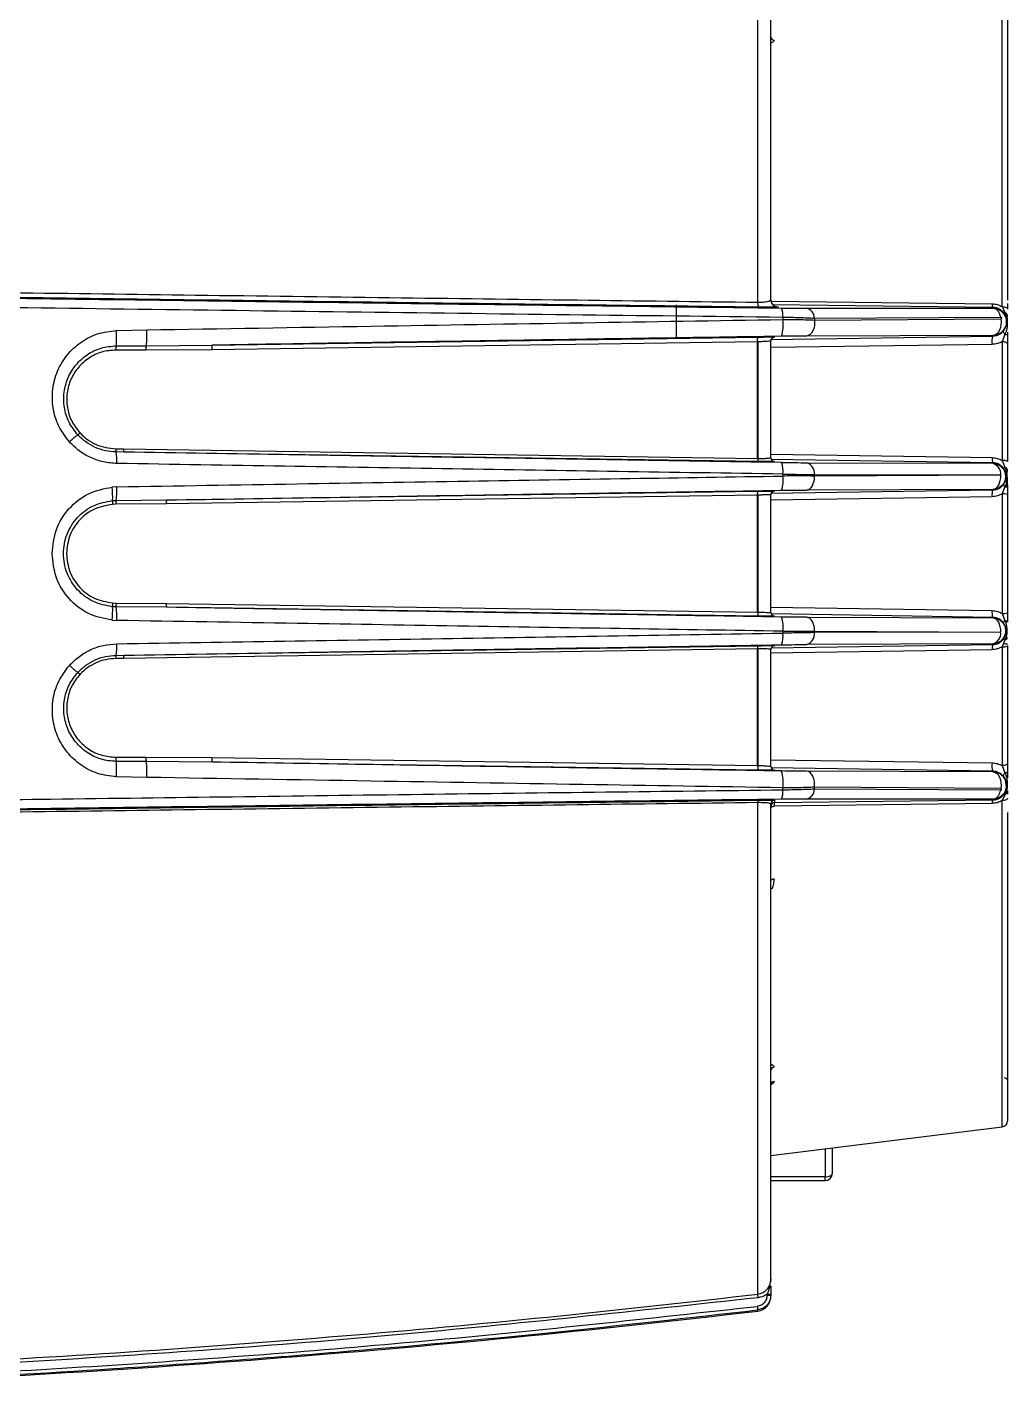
# Model space of a CAD drawing. Extents: x 7 to 135, y 1 to 99.
# Drawn here: x 101.53 to 105.5, y 41.89 to 47.42 of the extents above; entities that cross this region are included whole.
import ezdxf

# ---------------------------------------------------------------- set-up
doc = ezdxf.new("R2010")
doc.units = 0
doc.header["$MEASUREMENT"] = 0
doc.layers.add('OBJECT', color=7, linetype='CONTINUOUS')

msp = doc.modelspace()

# ---------------------------------------------------------------- linework, layer by layer
at = {"layer": 'OBJECT'}
for p, q in [((104.4901, 46.3085), (104.4901, 48.2902)), ((105.4812, 46.2908), (105.4812, 47.6032)), ((104.1614, 46.1622), (104.1614, 46.2982)), ((104.5443, 46.3132), (105.4404, 46.302)), ((105.4431, 46.2878), (104.5516, 46.2986)), ((104.5727, 46.2892), (104.5727, 46.2891)), ((104.6878, 46.2844), (105.4431, 46.2849)), ((105.4431, 46.2849), (105.4431, 46.2878)), ((105.4812, 46.2908), (105.4922, 46.2666)), ((105.5031, 46.3034), (105.5031, 46.2801)), ((104.5923, 46.2483), (104.5923, 46.2387)), ((104.7201, 46.2443), (105.4754, 46.2479)), ((104.7201, 46.2443), (104.7201, 46.2364)), ((104.7201, 46.2364), (105.4752, 46.2413)), ((101.8906, 46.1938), (102.0134, 46.1966)), ((102.2792, 46.1345), (104.4918, 46.1674)), ((104.5419, 46.1581), (105.4431, 46.1717)), ((104.5579, 46.1672), (104.5579, 46.1667)), ((105.4431, 46.1734), (104.688, 46.1716)), ((105.4431, 46.1734), (105.4431, 46.1717)), ((105.4922, 46.1776), (105.4812, 46.1489)), ((105.5031, 46.1868), (105.5031, 46.1785)), ((102.0103, 46.1145), (101.889, 46.1149)), ((101.8902, 46.1322), (102.0118, 46.1325)), ((102.2774, 46.1159), (102.0103, 46.1145)), ((102.0118, 46.1325), (102.2792, 46.1345)), ((104.4899, 46.1482), (102.2774, 46.1159)), ((104.4898, 46.1524), (104.4899, 46.1482)), ((104.4899, 45.6761), (104.4899, 46.1482)), ((104.4903, 46.1481), (104.4901, 46.1524)), ((104.4903, 46.1481), (104.4903, 45.6761)), ((105.4405, 46.1377), (104.5431, 46.1247)), ((105.4812, 46.1489), (105.4812, 45.6673)), ((101.8877, 45.7152), (101.9198, 45.7147)), ((101.9216, 45.7016), (101.8895, 45.7021)), ((101.9198, 45.7147), (104.4899, 45.6761)), ((104.4918, 45.663), (101.9216, 45.7016)), ((104.5431, 45.6929), (105.4404, 45.6791)), ((105.443, 45.6582), (104.5447, 45.672)), ((104.5579, 45.6636), (104.5579, 45.6632)), ((104.688, 45.6583), (105.443, 45.6559)), ((105.443, 45.6559), (105.443, 45.6582)), ((105.4812, 45.6673), (105.4922, 45.6397)), ((105.5031, 45.6187), (105.5031, 45.6281)), ((101.8919, 45.5607), (101.8732, 45.5597)), ((104.5923, 45.6121), (104.5923, 45.6044)), ((104.7201, 45.6044), (104.7201, 45.61)), ((104.7201, 45.61), (105.4751, 45.6086)), ((105.4751, 45.6078), (104.7201, 45.6044)), ((105.4922, 45.5616), (105.4812, 45.5325)), ((101.8751, 45.505), (101.8901, 45.5056)), ((101.8901, 45.5056), (102.0949, 45.5074)), ((104.4899, 45.5272), (102.0931, 45.4915)), ((102.0949, 45.5074), (104.4918, 45.5433)), ((104.4899, 45.5283), (104.4899, 45.5272)), ((104.4899, 45.0528), (104.4899, 45.5272)), ((104.4903, 45.5272), (104.4902, 45.5283)), ((104.4903, 45.5272), (104.4903, 45.0528)), ((104.5416, 45.5344), (105.443, 45.5482)), ((105.4404, 45.5208), (104.5431, 45.5073)), ((104.5579, 45.5432), (104.5579, 45.5427)), ((105.443, 45.5502), (104.688, 45.5478)), ((105.443, 45.5482), (105.443, 45.5502)), ((105.4812, 45.5325), (105.4812, 45.0475)), ((105.5036, 45.5297), (105.5031, 45.5297)), ((101.8885, 45.4901), (101.8746, 45.4896)), ((102.0931, 45.4915), (101.8885, 45.4901)), ((101.8746, 45.0904), (101.8885, 45.0899)), ((101.8901, 45.0744), (101.8751, 45.075)), ((101.8885, 45.0899), (102.0931, 45.0885)), ((102.0949, 45.0726), (101.8901, 45.0744)), ((102.0931, 45.0885), (104.4899, 45.0528)), ((104.4918, 45.0367), (102.0949, 45.0726)), ((104.5431, 45.0727), (105.4404, 45.0592)), ((101.8732, 45.0203), (101.8919, 45.0193)), ((104.4899, 45.0528), (104.4899, 45.0517)), ((104.4902, 45.0517), (104.4903, 45.0528)), ((105.443, 45.0318), (104.5437, 45.0455)), ((104.5579, 45.0373), (104.5579, 45.0368)), ((104.688, 45.0322), (105.443, 45.0298)), ((105.443, 45.0298), (105.443, 45.0318)), ((105.4812, 45.0475), (105.4922, 45.0184)), ((105.5031, 45.0502), (105.5036, 45.0503)), ((104.5923, 44.9756), (104.5923, 44.9679)), ((104.7201, 44.9756), (104.7201, 44.97)), ((104.7201, 44.9756), (105.4751, 44.9722)), ((105.4751, 44.9714), (104.7201, 44.97)), ((104.4899, 44.9039), (101.9198, 44.8652)), ((101.9216, 44.8784), (104.4918, 44.917)), ((104.4899, 44.4318), (104.4899, 44.9039)), ((104.4903, 44.9039), (104.4903, 44.4318)), ((105.4404, 44.9009), (104.5431, 44.8871)), ((104.5447, 44.908), (105.443, 44.9218)), ((104.5579, 44.9168), (104.5579, 44.9164)), ((105.443, 44.9241), (104.688, 44.9217)), ((105.443, 44.9218), (105.443, 44.9241)), ((105.4922, 44.9403), (105.4812, 44.9127)), ((105.4812, 44.9127), (105.4812, 44.4311)), ((101.9198, 44.8652), (101.8877, 44.8648)), ((101.8895, 44.8779), (101.9216, 44.8784)), ((101.889, 44.4651), (102.0103, 44.4655)), ((102.0103, 44.4655), (102.2774, 44.4641)), ((102.2774, 44.4641), (104.4899, 44.4318)), ((104.5431, 44.4553), (105.4405, 44.4423)), ((102.0118, 44.4475), (101.8902, 44.4478)), ((102.2792, 44.4455), (102.0118, 44.4475)), ((104.4918, 44.4126), (102.2792, 44.4455)), ((104.4899, 44.4318), (104.4898, 44.4276)), ((104.4901, 44.4276), (104.4903, 44.4318)), ((105.4431, 44.4083), (104.5437, 44.4219)), ((104.5579, 44.4133), (104.5579, 44.4128)), ((105.4431, 44.4066), (104.688, 44.4084)), ((105.4431, 44.4083), (105.4431, 44.4066)), ((105.4812, 44.4311), (105.4922, 44.4024)), ((105.5031, 44.4015), (105.5031, 44.3814)), ((102.0134, 44.3834), (101.8906, 44.3862)), ((104.5923, 44.3317), (104.5923, 44.3413)), ((104.7201, 44.3357), (104.7201, 44.3436)), ((105.4752, 44.3387), (104.7201, 44.3436)), ((104.5579, 44.2815), (105.4431, 44.2922)), ((104.5579, 44.2908), (104.5579, 44.2815)), ((105.4431, 44.2951), (104.6878, 44.2956)), ((105.4752, 44.332), (104.7201, 44.3357)), ((105.4431, 44.2922), (105.4431, 44.2951)), ((105.4431, 44.2951), (105.4431, 44.2951)), ((105.4922, 44.3134), (105.4812, 44.2892)), ((105.4812, 42.9673), (105.4812, 44.2892)), ((105.5031, 44.3296), (105.5031, 44.3162)), ((104.4901, 42.2898), (104.4901, 44.2812)), ((105.4405, 44.278), (104.5563, 44.2669)), ((105.5031, 43.0959), (105.5036, 43.0959)), ((104.5431, 42.8521), (105.4812, 42.9673)), ((104.7631, 42.8791), (104.7631, 42.7649)), ((104.7931, 42.7799), (104.7931, 42.8828)), ((104.7631, 42.7649), (104.5431, 42.7649)), ((104.5431, 42.7499), (104.7631, 42.7499)), ((104.7631, 42.7499), (104.7631, 42.7649)), ((104.5417, 42.3368), (104.5431, 42.3497)), ((104.5434, 42.3503), (104.5422, 42.3391)), ((104.5282, 42.2852), (104.5282, 42.29)), ((104.5431, 42.2903), (104.5431, 42.2856)), ((104.4901, 42.2212), (104.4901, 42.2259))]:
    msp.add_line(p, q, dxfattribs=at)
at = {"layer": 'OBJECT', "flags": 128}
for points in [[(105.4812, 46.2908), (105.4856, 46.2903), (105.4898, 46.2896), (105.4936, 46.2885), (105.4969, 46.2872), (105.4995, 46.2856), (105.5015, 46.2839), (105.5027, 46.282), (105.5031, 46.2801)], [(104.7201, 46.2364), (104.7211, 46.2248), (104.7204, 46.2132), (104.718, 46.2021), (104.7141, 46.1921), (104.7089, 46.1837), (104.7026, 46.1773), (104.6955, 46.1732), (104.688, 46.1716)], [(105.4752, 46.2413), (105.4766, 46.2295), (105.4763, 46.2174), (105.4741, 46.2058), (105.4702, 46.1952), (105.4649, 46.1863), (105.4583, 46.1795), (105.4509, 46.1751), (105.4431, 46.1734)], [(105.4922, 46.1776), (105.4903, 46.18), (105.4888, 46.1823), (105.4876, 46.1844), (105.4867, 46.1865), (105.4862, 46.1883), (105.4861, 46.19), (105.4863, 46.1914), (105.4868, 46.1925)], [(105.5031, 46.1397), (105.5027, 46.1414), (105.5015, 46.143), (105.4995, 46.1445), (105.4969, 46.1458), (105.4936, 46.147), (105.4898, 46.1479), (105.4856, 46.1485), (105.4812, 46.1489)], [(104.688, 45.5478), (104.6947, 45.5491), (104.701, 45.5525), (104.7068, 45.5579), (104.7118, 45.5651), (104.7157, 45.5737), (104.7185, 45.5833), (104.72, 45.5937), (104.7201, 45.6044)], [(105.443, 45.5502), (105.4498, 45.5516), (105.4562, 45.5551), (105.462, 45.5606), (105.467, 45.5679), (105.471, 45.5767), (105.4737, 45.5865), (105.4751, 45.5971), (105.4751, 45.6078)], [(105.4922, 45.5616), (105.4946, 45.5622), (105.4967, 45.5629), (105.4986, 45.5636), (105.5002, 45.5644), (105.5015, 45.5653), (105.5024, 45.5662), (105.503, 45.5672), (105.5031, 45.5681)], [(104.7201, 44.9756), (104.72, 44.9863), (104.7185, 44.9967), (104.7157, 45.0063), (104.7118, 45.0149), (104.7068, 45.0221), (104.701, 45.0275), (104.6947, 45.0309), (104.688, 45.0322)], [(105.4751, 44.9722), (105.4751, 44.9829), (105.4737, 44.9935), (105.471, 45.0033), (105.467, 45.0121), (105.462, 45.0194), (105.4562, 45.0249), (105.4498, 45.0284), (105.443, 45.0298)], [(105.5031, 45.0119), (105.503, 45.0128), (105.5024, 45.0138), (105.5015, 45.0147), (105.5002, 45.0156), (105.4986, 45.0164), (105.4967, 45.0171), (105.4946, 45.0178), (105.4922, 45.0184)], [(104.7201, 44.3436), (104.7211, 44.3552), (104.7204, 44.3668), (104.718, 44.3779), (104.7141, 44.3879), (104.7089, 44.3963), (104.7026, 44.4027), (104.6955, 44.4068), (104.688, 44.4084)], [(105.4431, 44.4066), (105.4509, 44.4049), (105.4583, 44.4005), (105.4649, 44.3937), (105.4702, 44.3848), (105.4741, 44.3742), (105.4763, 44.3626), (105.4766, 44.3505), (105.4752, 44.3387)], [(105.5031, 44.4403), (105.5027, 44.4386), (105.5015, 44.437), (105.4995, 44.4355), (105.4969, 44.4342), (105.4936, 44.433), (105.4898, 44.4321), (105.4856, 44.4315), (105.4812, 44.4311)], [(105.4922, 44.4024), (105.4903, 44.4), (105.4888, 44.3977), (105.4876, 44.3956), (105.4867, 44.3935), (105.4862, 44.3917), (105.4861, 44.39), (105.4863, 44.3886), (105.4868, 44.3875)], [(105.5031, 44.2999), (105.5027, 44.298), (105.5015, 44.2961), (105.4995, 44.2944), (105.4969, 44.2928), (105.4936, 44.2915), (105.4898, 44.2904), (105.4856, 44.2897), (105.4812, 44.2892)], [(104.5431, 44.2607), (104.5434, 44.2618), (104.5441, 44.2629), (104.5453, 44.2639), (104.5469, 44.2648), (104.5489, 44.2656), (104.5512, 44.2662), (104.5537, 44.2667), (104.5563, 44.2669)], [(104.5431, 43.9642), (104.5434, 43.9657), (104.5441, 43.9671), (104.5453, 43.9684), (104.5469, 43.9696), (104.5489, 43.9706), (104.5512, 43.9714), (104.5537, 43.972), (104.5563, 43.9723)], [(104.7631, 42.7649), (104.769, 42.7652), (104.7746, 42.766), (104.7798, 42.7674), (104.7843, 42.7693), (104.7881, 42.7715), (104.7909, 42.7741), (104.7926, 42.777), (104.7931, 42.7799)]]:
    msp.add_lwpolyline(points, dxfattribs=at)
at = {"layer": 'OBJECT'}
for centre, radius, start, end in [((104.5568, 47.384), 0.0137, 184.1681, 267.8651), ((104.5304, 46.3045), 0.0405, 174.3415, 203.1184), ((104.5731, 46.3191), 0.03, 180.0041, 269.1823), ((104.5172, 46.2559), 0.0755, 354.184, 22.688), ((104.6784, 46.2437), 0.0417, 0.8081, 76.9731), ((104.4413, 46.2162), 0.1527, 342.6444, 8.4634), ((105.4897, 46.2713), 0.00532, 239.3953, 297.1869), ((105.4843, 46.2494), 0.0189, 2.9322, 65.3074), ((101.4564, 46.1659), 0.4351, 355.5548, 3.6742), ((101.6343, 46.174), 0.3799, 353.7288, 3.4163), ((104.5581, 46.1522), 0.015, 90.9945, 179.9962), ((104.5581, 46.1517), 0.015, 90.9945, 179.9962), ((105.5122, 46.1493), 0.0726, 162.0236, 189.2027), ((105.4939, 46.223), 0.0454, 267.7629, 281.6857), ((101.9545, 46.1189), 0.0657, 168.3626, 183.5265), ((102.0672, 46.1187), 0.057, 166.0338, 184.2692), ((102.3138, 46.1217), 0.0369, 159.6947, 189.1906), ((104.492, 46.1991), 0.051, 267.7159, 268.0553), ((101.4327, 46.1089), 0.453, 311.7566, 313.2385), ((101.9096, 45.5237), 0.3031, 125.3113, 133.7274), ((101.915, 45.7122), 0.0274, 173.8192, 201.6983), ((101.688, 45.6684), 0.2043, 356.3117, 9.492), ((101.945, 45.7116), 0.0254, 172.7729, 203.0117), ((104.5581, 45.6786), 0.015, 180.0044, 269.0044), ((104.5581, 45.6782), 0.015, 180.0044, 269.0044), ((105.4848, 45.6741), 0.0447, 173.5386, 200.738), ((104.4868, 45.6242), 0.1062, 353.4788, 19.3121), ((104.6753, 45.6151), 0.0451, 353.5685, 73.6795), ((105.4307, 45.613), 0.0446, 354.3452, 74.0046), ((105.486, 45.6319), 0.0358, 61.4077, 97.7848), ((105.4783, 45.6569), 0.0221, 291.0114, 308.8709), ((105.489, 45.6257), 0.0144, 9.5672, 77.2101), ((101.5537, 45.5211), 0.3218, 357.1234, 6.8878), ((101.5512, 45.544), 0.3411, 353.5374, 2.8148), ((104.4601, 45.5875), 0.1333, 342.2171, 7.2942), ((105.4998, 45.5734), 0.0141, 193.6247, 236.9269), ((105.4944, 45.5846), 0.024, 267.5906, 292.3353), ((101.9203, 45.4956), 0.0461, 168.3129, 187.4713), ((101.9354, 45.493), 0.0469, 164.5289, 183.586), ((102.1245, 45.496), 0.0318, 158.9066, 188.0317), ((104.4922, 45.7304), 0.2033, 269.373, 269.4581), ((104.5581, 45.5282), 0.015, 90.9956, 179.9956), ((104.5581, 45.5277), 0.015, 90.9952, 179.9957), ((105.5017, 45.5288), 0.0618, 161.6693, 187.4667), ((105.4862, 45.4803), 0.0524, 71.1011, 95.4364), ((101.5537, 45.0589), 0.3218, 353.1122, 2.8766), ((101.9203, 45.0844), 0.0461, 172.5287, 191.6871), ((101.9354, 45.087), 0.0469, 176.4141, 195.471), ((101.5512, 45.036), 0.3411, 357.1852, 6.4626), ((102.1245, 45.084), 0.0318, 171.9683, 201.0934), ((105.5017, 45.0512), 0.0618, 172.5334, 198.3306), ((104.4922, 44.8496), 0.2033, 90.5419, 90.627), ((104.5581, 45.0522), 0.015, 180.0043, 269.0048), ((104.5581, 45.0518), 0.015, 180.0041, 269.0049), ((104.4601, 44.9925), 0.1333, 352.7058, 17.7829), ((105.4862, 45.0997), 0.0524, 264.563, 288.8992), ((105.4998, 45.0066), 0.0141, 123.0731, 166.3753), ((104.4868, 44.9558), 0.1062, 340.6878, 6.5213), ((104.6753, 44.9649), 0.0451, 286.3207, 6.4314), ((105.4307, 44.967), 0.0446, 285.9955, 5.6547), ((105.489, 44.9543), 0.0144, 282.7903, 350.4325), ((101.688, 44.9116), 0.2043, 350.5081, 3.6883), ((104.5581, 44.9018), 0.015, 90.9954, 179.9958), ((104.5581, 44.9014), 0.015, 90.9954, 179.9957), ((105.4848, 44.9059), 0.0447, 159.2621, 186.4613), ((105.486, 44.9481), 0.0358, 262.2153, 298.5928), ((105.4783, 44.9231), 0.0221, 51.1266, 68.9911), ((105.4924, 44.8996), 0.0245, 62.7942, 98.3042), ((105.4924, 44.8995), 0.0245, 62.7925, 98.3038), ((101.915, 44.8678), 0.0274, 158.3013, 186.1812), ((101.945, 44.8684), 0.0254, 156.9884, 187.227), ((101.9096, 45.0563), 0.3031, 226.2727, 234.6887), ((101.4325, 44.4708), 0.4533, 46.7621, 48.243), ((101.9545, 44.4611), 0.0657, 176.4735, 191.6375), ((102.0672, 44.4613), 0.057, 175.7307, 193.9663), ((102.3138, 44.4583), 0.0369, 170.8095, 200.3052), ((101.4564, 44.4141), 0.4351, 356.3258, 4.4451), ((101.6343, 44.406), 0.3799, 356.5837, 6.2712), ((104.492, 44.3802), 0.0517, 91.953, 92.288), ((104.5581, 44.4283), 0.015, 180.0042, 269.0047), ((104.5581, 44.4278), 0.015, 180.0042, 269.0047), ((104.4413, 44.3638), 0.1527, 351.5366, 17.3556), ((105.5122, 44.4307), 0.0726, 170.7972, 197.9765), ((105.4939, 44.357), 0.0454, 78.3139, 92.2383), ((104.5104, 44.2832), 0.0204, 156.9563, 185.6665), ((104.5581, 44.2758), 0.015, 90.8177, 179.9958), ((104.5172, 44.3241), 0.0755, 337.312, 5.8161), ((104.6784, 44.3363), 0.0417, 283.0268, 359.1918), ((105.4897, 44.3087), 0.00532, 62.813, 120.6074), ((105.4843, 44.3306), 0.0189, 294.6924, 357.0677), ((104.5581, 44.2665), 0.015, 90.8177, 179.9958), ((104.5568, 43.196), 0.0137, 92.1343, 175.8325), ((104.557, 43.1378), 0.0139, 92.9317, 176.6108), ((105.4781, 42.9921), 0.025, 277, 0), ((104.7631, 42.7799), 0.03, 270, 0), ((112.0658, 43.1253), 7.6289, 186.66049, 186.77001), ((96.7923, 41.3755), 7.752, 6.66577, 6.77348), ((104.4831, 42.2808), 0.06, 276.6732, 0), ((104.5319, 42.433), 0.1431, 268.5062, 274.5013), ((104.5319, 42.4283), 0.1431, 268.506, 274.5003), ((98.6031, 92.538), 50.66, 272.14427, 276.67316)]:
    msp.add_arc(centre, radius, start, end, dxfattribs=at)
for points, knots in [([(104.5431, 46.3191), (104.5431, 46.4029), (104.5431, 46.572), (104.5431, 46.8141), (104.5431, 47.0474), (104.5431, 47.2676), (104.5431, 47.4715), (104.5431, 47.6553), (104.5431, 47.8164), (104.5431, 47.9529), (104.5431, 48.0631), (104.5431, 48.1461), (104.5431, 48.2043), (104.5431, 48.2217), (104.5431, 48.2302)], [0, 0, 0, 0, 0.080321, 0.16194, 0.244772, 0.329378, 0.414487, 0.5, 0.585518, 0.670628, 0.755228, 0.838066, 0.919682, 1, 1, 1, 1]), ([(105.5031, 47.5785), (105.5031, 47.5663), (105.5031, 47.5416), (105.5031, 47.4576), (105.5031, 47.3382), (105.5031, 47.1816), (105.5031, 46.9924), (105.5031, 46.775), (105.5031, 46.5497), (105.5031, 46.3897), (105.5031, 46.317)], [0, 0, 0, 0, 0.123527, 0.250202, 0.379066, 0.509053, 0.63904, 0.767904, 0.894579, 1, 1, 1, 1]), ([(104.5563, 47.3702), (104.5558, 47.3683), (104.5549, 47.3644), (104.5496, 47.3604), (104.5447, 47.3594), (104.5431, 47.359)], [0, 0, 0, 0, 0.40236, 0.804444, 1, 1, 1, 1]), ([(100.9533, 46.3546), (101.1216, 46.3523), (101.5409, 46.3466), (102.2226, 46.3376), (102.9893, 46.3275), (103.7494, 46.3178), (104.2461, 46.3115), (104.4901, 46.3085)], [0, 0, 0, 0, 0.142368, 0.354744, 0.577357, 0.79244, 1, 1, 1, 1]), ([(104.4932, 46.2886), (103.9873, 46.2949), (102.9748, 46.3075), (101.7997, 46.3228), (101.1311, 46.332), (100.9719, 46.3341)], [0, 0, 0, 0, 0.432006, 0.864763, 1, 1, 1, 1]), ([(100.974, 46.3318), (101.1429, 46.3294), (101.8316, 46.32), (103.0372, 46.3043), (104.0706, 46.2914), (104.5869, 46.285)], [0, 0, 0, 0, 0.13982, 0.570191, 1, 1, 1, 1]), ([(101.0084, 46.2939), (101.0152, 46.2938), (101.3195, 46.2896), (101.9255, 46.2816), (102.8254, 46.2699), (103.7162, 46.2588), (104.3042, 46.2517), (104.5923, 46.2483)], [0, 0, 0, 0, 0.005638, 0.253972, 0.506326, 0.758115, 1, 1, 1, 1]), ([(104.4901, 46.3085), (104.4937, 46.3085), (104.5011, 46.3086), (104.5116, 46.3093), (104.5213, 46.3103), (104.5319, 46.3121), (104.5412, 46.315), (104.5425, 46.3177), (104.5431, 46.3191)], [0, 0, 0, 0, 0.116905, 0.238657, 0.366332, 0.50085, 0.750249, 1, 1, 1, 1]), ([(104.5727, 46.2891), (104.5716, 46.2889), (104.5695, 46.2885), (104.5524, 46.2883), (104.5264, 46.2882), (104.5043, 46.2885), (104.4932, 46.2886)], [0, 0, 0, 0, 0.25017, 0.500065, 0.749912, 1, 1, 1, 1]), ([(104.5431, 46.3196), (104.5435, 46.3159), (104.5443, 46.3086), (104.5495, 46.3002), (104.5555, 46.2947), (104.561, 46.2916), (104.5668, 46.2897), (104.5708, 46.2894), (104.5727, 46.2892)], [0, 0, 0, 0, 0.250064, 0.499106, 0.634958, 0.762996, 0.884269, 1, 1, 1, 1]), ([(104.5869, 46.285), (104.6053, 46.2848), (104.6422, 46.2844), (104.6726, 46.2844), (104.6878, 46.2844)], [0, 0, 0, 0, 0.498503, 1, 1, 1, 1]), ([(105.4404, 46.302), (105.4405, 46.3001), (105.4408, 46.2961), (105.4414, 46.2915), (105.4422, 46.2885), (105.4428, 46.288), (105.4431, 46.2878)], [0, 0, 0, 0, 0.245196, 0.50004, 0.754874, 1, 1, 1, 1]), ([(105.4404, 46.302), (105.4476, 46.3015), (105.4619, 46.3003), (105.4747, 46.2939), (105.4812, 46.2908)], [0, 0, 0, 0, 0.499401, 1, 1, 1, 1]), ([(105.487, 46.2667), (105.4842, 46.2698), (105.4787, 46.2757), (105.4679, 46.2823), (105.4558, 46.2868), (105.4474, 46.2875), (105.4431, 46.2878)], [0, 0, 0, 0, 0.258471, 0.498712, 0.749502, 1, 1, 1, 1]), ([(105.4754, 46.2479), (105.474, 46.2529), (105.4713, 46.263), (105.4634, 46.2749), (105.4538, 46.2831), (105.4466, 46.2843), (105.4431, 46.2849)], [0, 0, 0, 0, 0.243821, 0.500002, 0.75618, 1, 1, 1, 1]), ([(105.4431, 46.2849), (105.4431, 46.2849), (105.4431, 46.2849), (105.4433, 46.2849), (105.4438, 46.2849), (105.4456, 46.2848), (105.4526, 46.2842), (105.4662, 46.2806), (105.4828, 46.2693), (105.495, 46.2508), (105.4993, 46.229), (105.4949, 46.2072), (105.4827, 46.189), (105.4646, 46.1762), (105.4502, 46.1743), (105.4431, 46.1734)], [0, 0, 0, 0, 0.000292, 0.000818, 0.002569, 0.00887, 0.032663, 0.124746, 0.249977, 0.374818, 0.500618, 0.62739, 0.750462, 0.875269, 1, 1, 1, 1]), ([(102.0134, 46.1966), (102.3164, 46.2016), (102.9065, 46.2114), (103.7662, 46.2254), (104.3222, 46.2343), (104.5923, 46.2387)], [0, 0, 0, 0, 0.351668, 0.685, 1, 1, 1, 1]), ([(104.5923, 46.2483), (104.6153, 46.2478), (104.662, 46.2469), (104.7006, 46.2452), (104.7201, 46.2443)], [0, 0, 0, 0, 0.493198, 1, 1, 1, 1]), ([(104.5923, 46.2387), (104.6152, 46.2387), (104.6618, 46.2387), (104.7005, 46.2372), (104.7201, 46.2364)], [0, 0, 0, 0, 0.490951, 1, 1, 1, 1]), ([(105.4754, 46.2479), (105.4758, 46.2479), (105.4764, 46.2478), (105.4771, 46.2473), (105.4776, 46.2468), (105.4781, 46.2463), (105.4783, 46.2456), (105.4785, 46.2448), (105.4784, 46.2439), (105.478, 46.2429), (105.4772, 46.242), (105.4763, 46.2415), (105.4755, 46.2414), (105.4752, 46.2413)], [0, 0, 0, 0, 0.1331121, 0.1915857, 0.248271, 0.3114538, 0.3707767, 0.4323078, 0.501548, 0.6207485, 0.7520628, 0.875599, 1, 1, 1, 1]), ([(105.4868, 46.1925), (105.4904, 46.1978), (105.4974, 46.2083), (105.5003, 46.2205), (105.5008, 46.234), (105.4985, 46.2461), (105.4939, 46.2573), (105.4893, 46.2636), (105.487, 46.2667)], [0, 0, 0, 0, 0.249649, 0.499344, 0.62417, 0.74921, 0.874476, 1, 1, 1, 1]), ([(105.4922, 46.2666), (105.4944, 46.2622), (105.4986, 46.2544), (105.5018, 46.2382), (105.5018, 46.2135), (105.5008, 46.1916), (105.4927, 46.1786), (105.4922, 46.1776)], [0, 0, 0, 0, 0.1576159, 0.2834591, 0.5095058, 0.9646855, 1, 1, 1, 1]), ([(101.7001, 45.7427), (101.6844, 45.7633), (101.653, 45.8046), (101.631, 45.8798), (101.6293, 45.9568), (101.6492, 46.0309), (101.6885, 46.0966), (101.7445, 46.1485), (101.8134, 46.1848), (101.8648, 46.1908), (101.8906, 46.1938)], [0, 0, 0, 0, 0.124844, 0.24983, 0.374893, 0.499993, 0.625063, 0.749967, 0.874601, 1, 1, 1, 1]), ([(104.5871, 46.1706), (104.2041, 46.1648), (103.4363, 46.153), (102.6655, 46.1407), (102.2792, 46.1345)], [0, 0, 0, 0, 0.498752, 1, 1, 1, 1]), ([(104.4898, 46.1524), (104.4898, 46.1543), (104.4898, 46.1573), (104.49, 46.1609), (104.4904, 46.1639), (104.491, 46.1667), (104.4915, 46.1672), (104.4918, 46.1674)], [0, 0, 0, 0, 0.251188, 0.383311, 0.515932, 0.770775, 1, 1, 1, 1]), ([(104.4918, 46.1674), (104.5008, 46.1675), (104.519, 46.1678), (104.5405, 46.1678), (104.5551, 46.1676), (104.5569, 46.1673), (104.5579, 46.1672)], [0, 0, 0, 0, 0.249669, 0.499415, 0.749229, 1, 1, 1, 1]), ([(104.688, 46.1716), (104.6729, 46.1715), (104.6425, 46.1714), (104.6056, 46.1709), (104.5871, 46.1706)], [0, 0, 0, 0, 0.498605, 1, 1, 1, 1]), ([(105.4431, 46.1717), (105.4473, 46.172), (105.4561, 46.1727), (105.4722, 46.1786), (105.481, 46.187), (105.4868, 46.1925)], [0, 0, 0, 0, 0.241711, 0.501166, 1, 1, 1, 1]), ([(105.5031, 46.1785), (105.5031, 46.1716), (105.5031, 46.1583), (105.5031, 46.1457), (105.5031, 46.1397)], [0, 0, 0, 0, 0.526875, 1, 1, 1, 1]), ([(101.7344, 45.771), (101.7213, 45.7878), (101.6953, 45.8212), (101.6771, 45.8824), (101.6759, 45.9448), (101.6926, 46.0045), (101.7251, 46.057), (101.771, 46.0982), (101.8274, 46.1263), (101.8692, 46.1302), (101.8902, 46.1322)], [0, 0, 0, 0, 0.125666, 0.250364, 0.374871, 0.499374, 0.623987, 0.748872, 0.87422, 1, 1, 1, 1]), ([(101.889, 46.1149), (101.8695, 46.1132), (101.8306, 46.11), (101.778, 46.0844), (101.7347, 46.0464), (101.7039, 45.9975), (101.6881, 45.9415), (101.6891, 45.8829), (101.7063, 45.8256), (101.7308, 45.7945), (101.7431, 45.7789)], [0, 0, 0, 0, 0.124907, 0.249953, 0.375023, 0.500103, 0.625117, 0.749959, 0.874676, 1, 1, 1, 1]), ([(104.5431, 46.1522), (104.5424, 46.1518), (104.541, 46.1511), (104.5293, 46.1499), (104.512, 46.1489), (104.4973, 46.1484), (104.4903, 46.1481)], [0, 0, 0, 0, 0.250632, 0.5003, 0.76065, 1, 1, 1, 1]), ([(104.5431, 45.6782), (104.5431, 45.7582), (104.5431, 45.9184), (104.5431, 46.0743), (104.5431, 46.1522)], [0, 0, 0, 0, 0.5, 1, 1, 1, 1]), ([(105.4812, 46.1489), (105.4749, 46.1457), (105.4622, 46.1394), (105.4477, 46.1383), (105.4405, 46.1377)], [0, 0, 0, 0, 0.500347, 1, 1, 1, 1]), ([(105.5031, 46.1397), (105.5031, 46.0621), (105.5031, 45.9069), (105.5031, 45.7445), (105.5031, 45.6633)], [0, 0, 0, 0, 0.5, 1, 1, 1, 1]), ([(101.7431, 45.7789), (101.7529, 45.7696), (101.7726, 45.7508), (101.8085, 45.7312), (101.8473, 45.718), (101.8742, 45.7161), (101.8877, 45.7152)], [0, 0, 0, 0, 0.249436, 0.499655, 0.748628, 1, 1, 1, 1]), ([(101.8919, 45.6553), (101.8738, 45.6566), (101.8377, 45.6594), (101.7862, 45.6776), (101.7388, 45.7046), (101.713, 45.73), (101.7001, 45.7427)], [0, 0, 0, 0, 0.2507856, 0.5000215, 0.750017, 1, 1, 1, 1]), ([(101.8895, 45.7021), (101.875, 45.7031), (101.846, 45.7052), (101.8044, 45.7195), (101.766, 45.7408), (101.7449, 45.7609), (101.7344, 45.771)], [0, 0, 0, 0, 0.2516517, 0.5007664, 0.7509303, 1, 1, 1, 1]), ([(104.5871, 45.6593), (104.1436, 45.6662), (103.2567, 45.68), (102.3666, 45.6944), (101.9216, 45.7016)], [0, 0, 0, 0, 0.500069, 1, 1, 1, 1]), ([(104.4903, 45.6761), (104.4973, 45.676), (104.5116, 45.6759), (104.5284, 45.6762), (104.5406, 45.677), (104.5422, 45.6778), (104.5431, 45.6782)], [0, 0, 0, 0, 0.2446758, 0.5000619, 0.724504, 1, 1, 1, 1]), ([(104.4903, 45.6761), (104.4903, 45.6744), (104.4903, 45.6709), (104.4907, 45.6666), (104.4912, 45.6636), (104.4916, 45.6632), (104.4918, 45.663)], [0, 0, 0, 0, 0.241919, 0.5, 0.758081, 1, 1, 1, 1]), ([(105.4404, 45.6791), (105.4476, 45.6785), (105.4619, 45.6773), (105.4748, 45.6706), (105.4812, 45.6673)], [0, 0, 0, 0, 0.50046, 1, 1, 1, 1]), ([(104.5923, 45.6121), (104.1461, 45.6191), (103.2476, 45.6331), (102.3458, 45.6478), (101.8919, 45.6553)], [0, 0, 0, 0, 0.49662, 1, 1, 1, 1]), ([(104.5579, 45.6632), (104.5569, 45.663), (104.555, 45.6627), (104.5402, 45.6626), (104.5186, 45.6627), (104.5007, 45.6629), (104.4918, 45.663)], [0, 0, 0, 0, 0.250111, 0.500128, 0.750079, 1, 1, 1, 1]), ([(104.5871, 45.6593), (104.6053, 45.6591), (104.642, 45.6586), (104.6726, 45.6584), (104.688, 45.6583)], [0, 0, 0, 0, 0.498432, 1, 1, 1, 1]), ([(105.4862, 45.6363), (105.4834, 45.6395), (105.478, 45.6459), (105.4673, 45.6527), (105.4556, 45.6572), (105.4473, 45.6579), (105.443, 45.6582)], [0, 0, 0, 0, 0.252718, 0.499215, 0.74581, 1, 1, 1, 1]), ([(105.443, 45.6559), (105.447, 45.6555), (105.4549, 45.6549), (105.4659, 45.6507), (105.4752, 45.6447), (105.485, 45.6351), (105.4932, 45.6211), (105.4944, 45.6088), (105.4949, 45.603)], [0, 0, 0, 0, 0.147788, 0.289135, 0.424035, 0.552486, 0.789017, 1, 1, 1, 1]), ([(105.4974, 45.603), (105.4972, 45.606), (105.4969, 45.612), (105.4941, 45.6235), (105.4894, 45.6312), (105.4862, 45.6363)], [0, 0, 0, 0, 0.24941, 0.50074, 1, 1, 1, 1]), ([(105.4922, 45.6397), (105.494, 45.6357), (105.4973, 45.6287), (105.4997, 45.6152), (105.5007, 45.5955), (105.4993, 45.5759), (105.4933, 45.564), (105.4922, 45.5616)], [0, 0, 0, 0, 0.164211, 0.284777, 0.503515, 0.90283, 1, 1, 1, 1]), ([(101.6299, 45.29), (101.6334, 45.3233), (101.6405, 45.39), (101.6953, 45.476), (101.7748, 45.5399), (101.8404, 45.5531), (101.8732, 45.5597)], [0, 0, 0, 0, 0.24993, 0.499886, 0.749919, 1, 1, 1, 1]), ([(101.8919, 45.5607), (102.1358, 45.5647), (102.6113, 45.5726), (103.3051, 45.5839), (103.9615, 45.5944), (104.3861, 45.6011), (104.5923, 45.6044)], [0, 0, 0, 0, 0.27038, 0.527173, 0.77038, 1, 1, 1, 1]), ([(104.5923, 45.6121), (104.6154, 45.6118), (104.6618, 45.6111), (104.7006, 45.6104), (104.7201, 45.61)], [0, 0, 0, 0, 0.496595, 1, 1, 1, 1]), ([(104.7201, 45.6044), (104.7003, 45.6045), (104.6615, 45.6049), (104.615, 45.6046), (104.5923, 45.6044)], [0, 0, 0, 0, 0.511473, 1, 1, 1, 1]), ([(105.4949, 45.603), (105.4945, 45.5982), (105.4937, 45.5872), (105.4869, 45.5738), (105.4778, 45.5635), (105.4682, 45.5566), (105.4564, 45.5514), (105.4476, 45.5506), (105.443, 45.5502)], [0, 0, 0, 0, 0.177265, 0.402568, 0.533808, 0.677136, 0.832538, 1, 1, 1, 1]), ([(105.443, 45.5482), (105.447, 45.5485), (105.4554, 45.5492), (105.4663, 45.5534), (105.4772, 45.56), (105.4828, 45.5663), (105.4862, 45.5701)], [0, 0, 0, 0, 0.233715, 0.500426, 0.692508, 1, 1, 1, 1]), ([(105.4751, 45.6086), (105.4752, 45.6086), (105.4753, 45.6086), (105.4753, 45.6085), (105.4754, 45.6085), (105.4754, 45.6084), (105.4755, 45.6083), (105.4755, 45.6083), (105.4755, 45.6082), (105.4755, 45.6081), (105.4754, 45.608), (105.4754, 45.6079), (105.4753, 45.6079), (105.4752, 45.6078), (105.4751, 45.6078)], [0, 0, 0, 0, 0.156356, 0.220307, 0.277039, 0.329614, 0.381571, 0.43639, 0.497392, 0.61507, 0.669728, 0.725245, 0.848143, 1, 1, 1, 1]), ([(105.4862, 45.5701), (105.4893, 45.5752), (105.494, 45.5829), (105.4968, 45.5938), (105.4972, 45.5999), (105.4974, 45.603)], [0, 0, 0, 0, 0.499098, 0.748419, 1, 1, 1, 1]), ([(105.5031, 45.5681), (105.5031, 45.5732), (105.5031, 45.5833), (105.5031, 45.5943), (105.5031, 45.5997), (105.5031, 45.6002)], [0, 0, 0, 0, 0.47927, 0.957699, 1, 1, 1, 1]), ([(105.5031, 45.5681), (105.5031, 45.5619), (105.5031, 45.5495), (105.5031, 45.5365), (105.5031, 45.5299)], [0, 0, 0, 0, 0.498983, 1, 1, 1, 1]), ([(101.8751, 45.075), (101.8485, 45.0799), (101.7954, 45.0898), (101.7298, 45.1403), (101.6863, 45.2092), (101.671, 45.2901), (101.6863, 45.3709), (101.7299, 45.4398), (101.7955, 45.4902), (101.8485, 45.5001), (101.8751, 45.505)], [0, 0, 0, 0, 0.125649, 0.250726, 0.375502, 0.500091, 0.624667, 0.749422, 0.874515, 1, 1, 1, 1]), ([(102.0949, 45.5074), (102.5112, 45.5141), (103.3434, 45.5275), (104.1726, 45.5403), (104.5871, 45.5468)], [0, 0, 0, 0, 0.500229, 1, 1, 1, 1]), ([(104.4899, 45.5283), (104.4899, 45.5302), (104.4899, 45.5331), (104.4901, 45.5366), (104.4904, 45.539), (104.4907, 45.5409), (104.4911, 45.5428), (104.4915, 45.5431), (104.4918, 45.5433)], [0, 0, 0, 0, 0.242727, 0.372402, 0.504161, 0.635309, 0.763245, 1, 1, 1, 1]), ([(104.5431, 45.5282), (104.5424, 45.5282), (104.5408, 45.5282), (104.5287, 45.528), (104.5113, 45.5276), (104.497, 45.5273), (104.4903, 45.5272)], [0, 0, 0, 0, 0.250492, 0.50002, 0.76271, 1, 1, 1, 1]), ([(104.4918, 45.5433), (104.5007, 45.5435), (104.5185, 45.5437), (104.5401, 45.5438), (104.555, 45.5436), (104.5569, 45.5433), (104.5579, 45.5432)], [0, 0, 0, 0, 0.2497688, 0.4995252, 0.7492808, 1, 1, 1, 1]), ([(104.5871, 45.5468), (104.6055, 45.547), (104.6421, 45.5475), (104.6727, 45.5477), (104.688, 45.5478)], [0, 0, 0, 0, 0.50157, 1, 1, 1, 1]), ([(105.4812, 45.5325), (105.4748, 45.5292), (105.462, 45.5226), (105.4476, 45.5214), (105.4404, 45.5208)], [0, 0, 0, 0, 0.500465, 1, 1, 1, 1]), ([(101.8746, 45.4896), (101.8498, 45.4852), (101.8002, 45.4763), (101.7392, 45.4298), (101.6965, 45.3656), (101.6909, 45.3152), (101.6881, 45.29)], [0, 0, 0, 0, 0.25068, 0.500935, 0.750645, 1, 1, 1, 1]), ([(101.8732, 45.0203), (101.8403, 45.0269), (101.7747, 45.0401), (101.6952, 45.1041), (101.6405, 45.1901), (101.6334, 45.2567), (101.6299, 45.29)], [0, 0, 0, 0, 0.250566, 0.500351, 0.750175, 1, 1, 1, 1]), ([(101.6881, 45.29), (101.6909, 45.2648), (101.6965, 45.2144), (101.7392, 45.1502), (101.8002, 45.1037), (101.8497, 45.0948), (101.8746, 45.0904)], [0, 0, 0, 0, 0.249291, 0.498953, 0.749084, 1, 1, 1, 1]), ([(104.5871, 45.0332), (104.1726, 45.0396), (103.3434, 45.0525), (102.5112, 45.0659), (102.0949, 45.0726)], [0, 0, 0, 0, 0.499771, 1, 1, 1, 1]), ([(105.4404, 45.0592), (105.4476, 45.0586), (105.462, 45.0574), (105.4748, 45.0508), (105.4812, 45.0475)], [0, 0, 0, 0, 0.5008353, 1, 1, 1, 1]), ([(104.5923, 44.9756), (104.3861, 44.9789), (103.9615, 44.9856), (103.3051, 44.9961), (102.6113, 45.0074), (102.1358, 45.0153), (101.8919, 45.0193)], [0, 0, 0, 0, 0.22962, 0.472827, 0.72962, 1, 1, 1, 1]), ([(104.4902, 45.0517), (104.4902, 45.0498), (104.4902, 45.0469), (104.4904, 45.0434), (104.4906, 45.041), (104.4908, 45.0391), (104.4912, 45.0372), (104.4916, 45.0369), (104.4918, 45.0367)], [0, 0, 0, 0, 0.242731, 0.372407, 0.504168, 0.635331, 0.76325, 1, 1, 1, 1]), ([(104.4903, 45.0528), (104.497, 45.0527), (104.5113, 45.0524), (104.5287, 45.052), (104.5408, 45.0518), (104.5424, 45.0518), (104.5431, 45.0518)], [0, 0, 0, 0, 0.237322, 0.500076, 0.750005, 1, 1, 1, 1]), ([(104.5579, 45.0368), (104.5569, 45.0367), (104.555, 45.0364), (104.5401, 45.0362), (104.5185, 45.0363), (104.5007, 45.0365), (104.4918, 45.0367)], [0, 0, 0, 0, 0.250087, 0.500111, 0.750077, 1, 1, 1, 1]), ([(104.688, 45.0322), (104.6726, 45.0323), (104.642, 45.0325), (104.6053, 45.033), (104.5871, 45.0332)], [0, 0, 0, 0, 0.501584, 1, 1, 1, 1]), ([(105.4862, 45.0099), (105.4828, 45.0137), (105.4772, 45.02), (105.4663, 45.0266), (105.4554, 45.0308), (105.447, 45.0315), (105.443, 45.0318)], [0, 0, 0, 0, 0.307386, 0.499397, 0.766205, 1, 1, 1, 1]), ([(105.443, 45.0298), (105.4476, 45.0294), (105.4564, 45.0286), (105.4682, 45.0234), (105.4778, 45.0165), (105.4869, 45.0062), (105.4934, 44.9928), (105.4957, 44.9761), (105.4929, 44.9589), (105.485, 44.9449), (105.4752, 44.9353), (105.4659, 44.9293), (105.4549, 44.9251), (105.447, 44.9244), (105.443, 44.9241)], [0, 0, 0, 0, 0.083699, 0.161372, 0.233012, 0.29861, 0.41123, 0.499846, 0.605385, 0.723691, 0.787935, 0.855403, 0.926092, 1, 1, 1, 1]), ([(105.4862, 44.9437), (105.488, 44.9463), (105.4914, 44.9514), (105.4949, 44.9599), (105.4971, 44.9689), (105.4977, 44.9814), (105.4953, 44.9952), (105.4892, 45.005), (105.4862, 45.0099)], [0, 0, 0, 0, 0.125203, 0.250082, 0.374644, 0.499812, 0.74991, 1, 1, 1, 1]), ([(105.4922, 45.0184), (105.4934, 45.0161), (105.4954, 45.0122), (105.4974, 45.0049), (105.4995, 44.9945), (105.5007, 44.9767), (105.4997, 44.9567), (105.494, 44.9443), (105.4922, 44.9403)], [0, 0, 0, 0, 0.096975, 0.162947, 0.280003, 0.496795, 0.836216, 1, 1, 1, 1]), ([(105.5031, 45.0501), (105.5031, 45.0436), (105.5031, 45.0306), (105.5031, 45.0181), (105.5031, 45.0119)], [0, 0, 0, 0, 0.498242, 1, 1, 1, 1]), ([(101.8919, 44.9247), (102.3458, 44.9322), (103.2476, 44.9469), (104.1461, 44.9609), (104.5923, 44.9679)], [0, 0, 0, 0, 0.50338, 1, 1, 1, 1]), ([(104.5923, 44.9756), (104.615, 44.9754), (104.6615, 44.9751), (104.7003, 44.9755), (104.7201, 44.9756)], [0, 0, 0, 0, 0.4885268, 1, 1, 1, 1]), ([(104.7201, 44.97), (104.7006, 44.9696), (104.6618, 44.9689), (104.6154, 44.9682), (104.5923, 44.9679)], [0, 0, 0, 0, 0.503405, 1, 1, 1, 1]), ([(105.4751, 44.9722), (105.4752, 44.9722), (105.4753, 44.9721), (105.4754, 44.9721), (105.4754, 44.972), (105.4755, 44.9719), (105.4755, 44.9718), (105.4755, 44.9717), (105.4755, 44.9717), (105.4754, 44.9716), (105.4754, 44.9715), (105.4754, 44.9715), (105.4753, 44.9714), (105.4752, 44.9714), (105.4751, 44.9714)], [0, 0, 0, 0, 0.148807, 0.270487, 0.325982, 0.381195, 0.499367, 0.56032, 0.614898, 0.666448, 0.718986, 0.776099, 0.840751, 1, 1, 1, 1]), ([(101.7001, 44.8373), (101.7131, 44.8501), (101.7389, 44.8755), (101.7864, 44.9025), (101.8378, 44.9207), (101.8739, 44.9234), (101.8919, 44.9247)], [0, 0, 0, 0, 0.251428, 0.50031, 0.75055, 1, 1, 1, 1]), ([(101.9216, 44.8784), (102.3666, 44.8856), (103.2567, 44.9), (104.1436, 44.9138), (104.5871, 44.9207)], [0, 0, 0, 0, 0.499931, 1, 1, 1, 1]), ([(104.4899, 44.9039), (104.49, 44.9056), (104.49, 44.9091), (104.4905, 44.9134), (104.4911, 44.9163), (104.4915, 44.9168), (104.4918, 44.917)], [0, 0, 0, 0, 0.241904, 0.49999, 0.758096, 1, 1, 1, 1]), ([(104.5431, 44.9018), (104.5422, 44.9022), (104.5406, 44.903), (104.5284, 44.9038), (104.5116, 44.9041), (104.4973, 44.904), (104.4903, 44.9039)], [0, 0, 0, 0, 0.275546, 0.500052, 0.755367, 1, 1, 1, 1]), ([(104.4918, 44.917), (104.5007, 44.9171), (104.5186, 44.9173), (104.5402, 44.9174), (104.555, 44.9173), (104.5569, 44.917), (104.5579, 44.9168)], [0, 0, 0, 0, 0.249735, 0.499485, 0.74926, 1, 1, 1, 1]), ([(104.5431, 44.4278), (104.5431, 44.5057), (104.5431, 44.6616), (104.5431, 44.8218), (104.5431, 44.9018)], [0, 0, 0, 0, 0.5, 1, 1, 1, 1]), ([(104.5871, 44.9207), (104.6055, 44.9209), (104.6421, 44.9214), (104.6727, 44.9216), (104.688, 44.9217)], [0, 0, 0, 0, 0.501551, 1, 1, 1, 1]), ([(105.4812, 44.9127), (105.4748, 44.9094), (105.4619, 44.9027), (105.4476, 44.9015), (105.4404, 44.9009)], [0, 0, 0, 0, 0.500344, 1, 1, 1, 1]), ([(105.443, 44.9218), (105.4473, 44.9221), (105.4555, 44.9228), (105.4673, 44.9273), (105.478, 44.9341), (105.4834, 44.9405), (105.4862, 44.9437)], [0, 0, 0, 0, 0.2539912, 0.5003954, 0.7470846, 1, 1, 1, 1]), ([(105.5031, 44.9167), (105.5031, 44.8355), (105.5031, 44.6731), (105.5031, 44.5179), (105.5031, 44.4403)], [0, 0, 0, 0, 0.5, 1, 1, 1, 1]), ([(101.7344, 44.809), (101.745, 44.8191), (101.7661, 44.8393), (101.8046, 44.8606), (101.8461, 44.8748), (101.8751, 44.8769), (101.8895, 44.8779)], [0, 0, 0, 0, 0.251033, 0.499842, 0.750237, 1, 1, 1, 1]), ([(101.8877, 44.8648), (101.8743, 44.8639), (101.8474, 44.862), (101.8087, 44.8489), (101.7727, 44.8292), (101.753, 44.8105), (101.7431, 44.8011)], [0, 0, 0, 0, 0.249686, 0.500038, 0.748855, 1, 1, 1, 1]), ([(101.8906, 44.3862), (101.8648, 44.3892), (101.8134, 44.3952), (101.7445, 44.4315), (101.6885, 44.4834), (101.6492, 44.5491), (101.6293, 44.6232), (101.631, 44.7002), (101.653, 44.7754), (101.6844, 44.8167), (101.7001, 44.8373)], [0, 0, 0, 0, 0.125399, 0.250033, 0.374937, 0.500006, 0.625107, 0.750171, 0.875156, 1, 1, 1, 1]), ([(101.8902, 44.4478), (101.8692, 44.4498), (101.8273, 44.4537), (101.771, 44.4818), (101.7251, 44.5229), (101.6926, 44.5754), (101.6759, 44.6352), (101.6771, 44.6977), (101.6953, 44.7589), (101.7214, 44.7923), (101.7344, 44.809)], [0, 0, 0, 0, 0.125945, 0.251061, 0.37591, 0.500546, 0.625123, 0.749825, 0.874777, 1, 1, 1, 1]), ([(101.7431, 44.8011), (101.7308, 44.7856), (101.7064, 44.7545), (101.6891, 44.6973), (101.688, 44.6387), (101.7039, 44.5827), (101.7346, 44.5338), (101.7778, 44.4958), (101.8305, 44.4701), (101.8695, 44.4668), (101.889, 44.4651)], [0, 0, 0, 0, 0.124852, 0.24967, 0.374509, 0.499432, 0.624474, 0.749587, 0.874619, 1, 1, 1, 1]), ([(104.5871, 44.4094), (104.2041, 44.4152), (103.4363, 44.427), (102.6655, 44.4393), (102.2792, 44.4455)], [0, 0, 0, 0, 0.4987517, 1, 1, 1, 1]), ([(104.4901, 44.4276), (104.4901, 44.4256), (104.4901, 44.4227), (104.4903, 44.4191), (104.4906, 44.4161), (104.4911, 44.4133), (104.4915, 44.4128), (104.4918, 44.4126)], [0, 0, 0, 0, 0.251216, 0.383346, 0.515983, 0.770816, 1, 1, 1, 1]), ([(104.4903, 44.4318), (104.4973, 44.4316), (104.512, 44.4311), (104.5293, 44.4301), (104.541, 44.4289), (104.5424, 44.4282), (104.5431, 44.4278)], [0, 0, 0, 0, 0.2393982, 0.4998244, 0.7498397, 1, 1, 1, 1]), ([(104.5579, 44.4128), (104.5569, 44.4127), (104.5551, 44.4124), (104.5405, 44.4122), (104.519, 44.4122), (104.5009, 44.4125), (104.4918, 44.4126)], [0, 0, 0, 0, 0.250139, 0.500157, 0.750082, 1, 1, 1, 1]), ([(104.688, 44.4084), (104.6728, 44.4085), (104.6424, 44.4086), (104.6055, 44.4091), (104.5871, 44.4094)], [0, 0, 0, 0, 0.501562, 1, 1, 1, 1]), ([(105.4405, 44.4423), (105.4478, 44.4417), (105.4622, 44.4405), (105.4749, 44.4342), (105.4812, 44.4311)], [0, 0, 0, 0, 0.502296, 1, 1, 1, 1]), ([(105.4868, 44.3875), (105.4811, 44.393), (105.4723, 44.4013), (105.4561, 44.4073), (105.4473, 44.408), (105.4431, 44.4083)], [0, 0, 0, 0, 0.498085, 0.757943, 1, 1, 1, 1]), ([(105.4979, 44.3509), (105.4971, 44.3578), (105.496, 44.3687), (105.4898, 44.3802), (105.4855, 44.386), (105.483, 44.3887), (105.4817, 44.3901), (105.481, 44.3908), (105.4807, 44.3911), (105.4805, 44.3913), (105.4804, 44.3913), (105.4804, 44.3914), (105.4804, 44.3914), (105.4804, 44.3914), (105.4803, 44.3914), (105.4803, 44.3914), (105.4803, 44.3914), (105.4803, 44.3914), (105.4803, 44.3914), (105.4796, 44.3921), (105.4725, 44.3982), (105.4618, 44.4039), (105.4501, 44.4056), (105.4431, 44.4066)], [0, 0, 0, 0, 0.23933, 0.376212, 0.448936, 0.486361, 0.505336, 0.51489, 0.519683, 0.522084, 0.523286, 0.523887, 0.524187, 0.524337, 0.524413, 0.52445, 0.524469, 0.524478, 0.524483, 0.524491, 0.607252, 0.760495, 1, 1, 1, 1]), ([(105.4922, 44.4024), (105.4928, 44.4014), (105.4937, 44.3999), (105.4949, 44.3973), (105.4962, 44.3938), (105.4981, 44.3875), (105.5005, 44.3758), (105.5024, 44.3561), (105.5017, 44.3319), (105.4944, 44.3178), (105.4922, 44.3134)], [0, 0, 0, 0, 0.0354194, 0.0573345, 0.0939967, 0.157764, 0.2734715, 0.492779, 0.8429696, 1, 1, 1, 1]), ([(105.5031, 44.4403), (105.5031, 44.4343), (105.5031, 44.4217), (105.5031, 44.4084), (105.5031, 44.4015)], [0, 0, 0, 0, 0.473116, 1, 1, 1, 1]), ([(104.5923, 44.3413), (104.3222, 44.3457), (103.7662, 44.3546), (102.9065, 44.3686), (102.3164, 44.3784), (102.0134, 44.3834)], [0, 0, 0, 0, 0.315, 0.648332, 1, 1, 1, 1]), ([(104.7201, 44.3436), (104.7005, 44.3428), (104.6618, 44.3413), (104.6152, 44.3413), (104.5923, 44.3413)], [0, 0, 0, 0, 0.509049, 1, 1, 1, 1]), ([(105.4979, 44.3509), (105.497, 44.3436), (105.4954, 44.3292), (105.483, 44.3111), (105.4684, 44.3009), (105.4547, 44.296), (105.4471, 44.2954), (105.4431, 44.2951)], [0, 0, 0, 0, 0.250888, 0.499861, 0.733617, 0.862853, 1, 1, 1, 1]), ([(105.5005, 44.3509), (105.5003, 44.3543), (105.4998, 44.3608), (105.4982, 44.3666), (105.4961, 44.3725), (105.4934, 44.3786), (105.489, 44.3846), (105.4868, 44.3875)], [0, 0, 0, 0, 0.247593, 0.460665, 0.504758, 0.757492, 1, 1, 1, 1]), ([(105.487, 44.3132), (105.489, 44.3159), (105.4931, 44.3213), (105.4967, 44.3293), (105.4987, 44.3359), (105.5003, 44.3428), (105.5004, 44.3476), (105.5005, 44.3509)], [0, 0, 0, 0, 0.249994, 0.4976, 0.621227, 0.74557, 1, 1, 1, 1]), ([(100.9708, 44.2456), (101.1302, 44.2478), (101.7988, 44.257), (102.9737, 44.2723), (103.9859, 44.2849), (104.4916, 44.2912)], [0, 0, 0, 0, 0.13541, 0.568071, 1, 1, 1, 1]), ([(104.5869, 44.295), (104.0706, 44.2885), (103.0372, 44.2757), (101.8314, 44.26), (101.1425, 44.2505), (100.9734, 44.2482)], [0, 0, 0, 0, 0.429735, 0.860034, 1, 1, 1, 1]), ([(104.5923, 44.3317), (104.3531, 44.3289), (103.8665, 44.3231), (103.1227, 44.3138), (102.3728, 44.3042), (101.6666, 44.295), (101.2166, 44.2889), (101.0123, 44.2862)], [0, 0, 0, 0, 0.201085, 0.409049, 0.623898, 0.829248, 1, 1, 1, 1]), ([(104.4916, 44.2912), (104.5009, 44.2913), (104.5193, 44.2915), (104.5409, 44.2915), (104.5552, 44.2913), (104.557, 44.2909), (104.5579, 44.2908)], [0, 0, 0, 0, 0.249711, 0.499495, 0.749375, 1, 1, 1, 1]), ([(104.6878, 44.2956), (104.6727, 44.2956), (104.6423, 44.2956), (104.6054, 44.2952), (104.5869, 44.295)], [0, 0, 0, 0, 0.498687, 1, 1, 1, 1]), ([(104.7201, 44.3357), (104.7006, 44.3348), (104.662, 44.3331), (104.6153, 44.3322), (104.5923, 44.3317)], [0, 0, 0, 0, 0.506802, 1, 1, 1, 1]), ([(105.4431, 44.2922), (105.4428, 44.292), (105.4422, 44.2915), (105.4415, 44.2884), (105.4408, 44.2839), (105.4406, 44.2799), (105.4405, 44.278)], [0, 0, 0, 0, 0.245154, 0.49998, 0.754819, 1, 1, 1, 1]), ([(105.4812, 44.2892), (105.4748, 44.2861), (105.4619, 44.2797), (105.4476, 44.2785), (105.4405, 44.278)], [0, 0, 0, 0, 0.498439, 1, 1, 1, 1]), ([(105.4431, 44.2951), (105.4474, 44.296), (105.4555, 44.2976), (105.4654, 44.3075), (105.472, 44.3194), (105.4742, 44.3281), (105.4752, 44.332)], [0, 0, 0, 0, 0.2951012, 0.5697579, 0.8069602, 1, 1, 1, 1]), ([(105.4431, 44.2922), (105.4474, 44.2925), (105.4558, 44.2932), (105.4678, 44.2976), (105.4787, 44.3043), (105.4842, 44.3102), (105.487, 44.3132)], [0, 0, 0, 0, 0.250433, 0.499846, 0.740766, 1, 1, 1, 1]), ([(105.4752, 44.332), (105.4756, 44.3321), (105.4763, 44.3322), (105.477, 44.3326), (105.4776, 44.3331), (105.478, 44.3337), (105.4783, 44.3344), (105.4784, 44.3351), (105.4784, 44.336), (105.478, 44.3371), (105.4773, 44.3379), (105.4763, 44.3385), (105.4756, 44.3386), (105.4752, 44.3387)], [0, 0, 0, 0, 0.135748, 0.194599, 0.250839, 0.311573, 0.375117, 0.438055, 0.500884, 0.619794, 0.750906, 0.87367, 1, 1, 1, 1]), ([(104.4901, 44.2812), (104.2461, 44.2782), (103.7493, 44.272), (102.9892, 44.2623), (102.2224, 44.2523), (101.5431, 44.2433), (101.1262, 44.2377), (100.9603, 44.2354)], [0, 0, 0, 0, 0.207982, 0.423517, 0.646611, 0.859369, 1, 1, 1, 1]), ([(104.5431, 44.2758), (104.5424, 44.2765), (104.5411, 44.278), (104.5297, 44.2799), (104.5123, 44.2811), (104.4973, 44.2812), (104.4901, 44.2812)], [0, 0, 0, 0, 0.250761, 0.500733, 0.760454, 1, 1, 1, 1]), ([(104.5431, 42.3497), (104.5431, 42.3584), (104.5431, 42.3758), (104.5431, 42.4345), (104.5431, 42.5181), (104.5431, 42.6293), (104.5431, 42.7669), (104.5431, 42.9295), (104.5431, 43.1148), (104.5431, 43.3204), (104.5431, 43.5423), (104.5431, 43.7774), (104.5431, 44.0212), (104.5431, 44.1914), (104.5431, 44.2758)], [0, 0, 0, 0, 0.080292, 0.161895, 0.244722, 0.329339, 0.414466, 0.5, 0.585539, 0.670666, 0.755278, 0.83811, 0.919711, 1, 1, 1, 1]), ([(104.5579, 44.2815), (104.5577, 44.2812), (104.5574, 44.2808), (104.5569, 44.2777), (104.5565, 44.2731), (104.5564, 44.269), (104.5563, 44.2669)], [0, 0, 0, 0, 0.2503017, 0.4997786, 0.7494775, 1, 1, 1, 1]), ([(105.5031, 44.2408), (105.5031, 44.1991), (105.5031, 44.0947), (105.5031, 43.9376), (105.5031, 43.741), (105.5031, 43.536), (105.5031, 43.3397), (105.5031, 43.1834), (105.5031, 43.0726), (105.5031, 43.0045), (105.5031, 42.9962), (105.5031, 42.9921)], [0, 0, 0, 0, 0.055978, 0.139858, 0.224951, 0.355173, 0.486748, 0.618323, 0.748546, 0.876144, 1, 1, 1, 1]), ([(104.5563, 43.9723), (104.5558, 43.9654), (104.5549, 43.9524), (104.5504, 43.9372), (104.5445, 43.9306), (104.5431, 43.9291)], [0, 0, 0, 0, 0.463255, 0.8782164, 1, 1, 1, 1]), ([(104.5431, 43.221), (104.5447, 43.2206), (104.5496, 43.2196), (104.5549, 43.2156), (104.5558, 43.2117), (104.5563, 43.2098)], [0, 0, 0, 0, 0.195053, 0.596534, 1, 1, 1, 1]), ([(104.5563, 43.1517), (104.5558, 43.1498), (104.5549, 43.1461), (104.5495, 43.1414), (104.5444, 43.1394), (104.5426, 43.1387)], [0, 0, 0, 0, 0.3931316, 0.7859774, 1, 1, 1, 1]), ([(105.4888, 43.1672), (105.4905, 43.1669), (105.4939, 43.1664), (105.4983, 43.1635), (105.5017, 43.1594), (105.5033, 43.1551), (105.5035, 43.1524), (105.5036, 43.1515)], [0, 0, 0, 0, 0.21605, 0.431796, 0.654831, 0.88019, 1, 1, 1, 1]), ([(104.4901, 42.2898), (104.4971, 42.2914), (104.5114, 42.2946), (104.5281, 42.3082), (104.538, 42.3232), (104.5407, 42.3331), (104.5417, 42.3368)], [0, 0, 0, 0, 0.285733, 0.586842, 0.843319, 1, 1, 1, 1]), ([(104.5398, 42.3296), (104.5392, 42.3252), (104.5374, 42.3118), (104.5319, 42.2988), (104.5282, 42.29)], [0, 0, 0, 0, 0.32704, 1, 1, 1, 1]), ([(104.5431, 42.3223), (104.5431, 42.317), (104.5431, 42.307), (104.5431, 42.2957), (104.5431, 42.2903)], [0, 0, 0, 0, 0.529828, 1, 1, 1, 1]), ([(98.6031, 41.9463), (98.8868, 41.9476), (99.452, 41.9503), (100.2964, 41.9723), (101.1439, 42.0075), (101.9976, 42.0575), (102.8493, 42.1223), (103.6808, 42.1987), (104.2238, 42.2598), (104.4901, 42.2898)], [0, 0, 0, 0, 0.144222, 0.287378, 0.429468, 0.575454, 0.722208, 0.863723, 1, 1, 1, 1]), ([(104.4918, 42.2754), (104.0029, 42.2221), (103.0249, 42.1157), (101.5529, 42.0113), (100.0787, 41.9438), (99.095, 41.9357), (98.6031, 41.9317)], [0, 0, 0, 0, 0.249972, 0.5, 0.749997, 1, 1, 1, 1]), ([(99.2502, 41.9012), (99.6877, 41.91), (100.5629, 41.9276), (101.874, 41.9978), (103.1833, 42.0973), (104.0534, 42.1927), (104.4884, 42.2404)], [0, 0, 0, 0, 0.250003, 0.5, 0.750017, 1, 1, 1, 1]), ([(104.5282, 42.2852), (104.5276, 42.2798), (104.5264, 42.2688), (104.5175, 42.2547), (104.5045, 42.2441), (104.4938, 42.2416), (104.4884, 42.2404)], [0, 0, 0, 0, 0.250502, 0.500077, 0.750009, 1, 1, 1, 1]), ([(104.5431, 42.2856), (104.5429, 42.2813), (104.5423, 42.273), (104.5377, 42.2591), (104.5281, 42.2441), (104.5113, 42.2307), (104.4971, 42.2275), (104.4901, 42.2259)], [0, 0, 0, 0, 0.150462, 0.284207, 0.500795, 0.757105, 1, 1, 1, 1]), ([(104.5282, 42.29), (104.5226, 42.2863), (104.5115, 42.279), (104.4984, 42.2766), (104.4918, 42.2754)], [0, 0, 0, 0, 0.498577, 1, 1, 1, 1]), ([(99.26, 41.8867), (99.5547, 41.892), (100.1406, 41.9025), (101.0138, 41.9375), (101.8941, 41.9867), (102.7734, 42.052), (103.6439, 42.1309), (104.2117, 42.1947), (104.4901, 42.2259)], [0, 0, 0, 0, 0.168616, 0.33527, 0.499962, 0.673057, 0.839736, 1, 1, 1, 1])]:
    msp.add_open_spline(points, degree=3, knots=knots, dxfattribs=at)
for points in [[(104.5431, 45.0518), (104.5431, 45.1312), (104.5431, 45.29), (104.5431, 45.4488), (104.5431, 45.5282)], [(105.5031, 45.5299), (105.5031, 45.45), (105.5031, 45.29), (105.5031, 45.13), (105.5031, 45.0501)]]:
    msp.add_open_spline(points, degree=3, dxfattribs=at)

doc.saveas('drawing.dxf')
